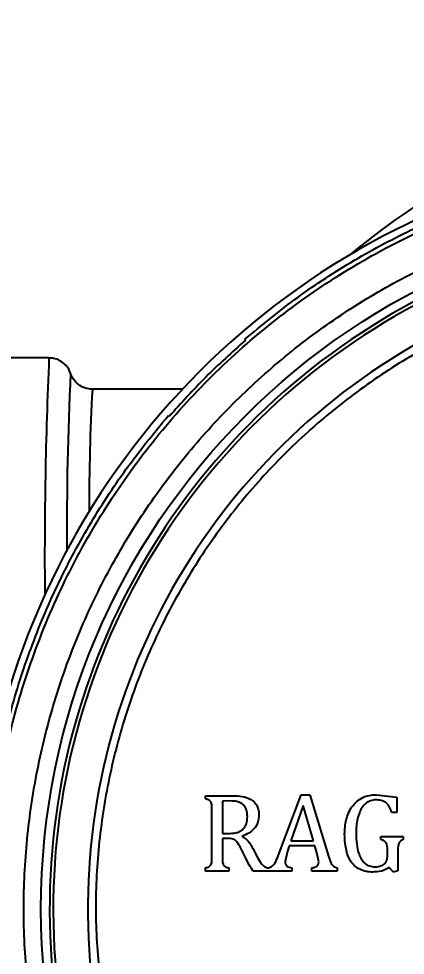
# Model space of a CAD drawing. Header units: millimetres. Extents: x 7861 to 11104, y 3791 to 6084.
# Drawn here: x 8717.5 to 8768.3, y 5662.3 to 5785.2 of the extents above; entities that cross this region are included whole.
import ezdxf

# ---------------------------------------------------------------- set-up
doc = ezdxf.new("R2010")
doc.units = ezdxf.units.MM
doc.layers.add('AM_5', color=3, linetype='Continuous', lineweight=25)
doc.styles.add('SLDTEXTSTYLE1', font='txt.shx', dxfattribs={"width": 0.7, "bigfont": 'gbcbig.shx'})
doc.dimstyles.new('SLDDIMSTYLE12$0', dxfattribs={"dimtxt": 12, "dimasz": 10, "dimexe": 0, "dimexo": 0.0625, "dimgap": 0.875, "dimtad": 1, "dimdec": 1, "dimlfac": 1.8, "dimrnd": 1e-09, "dimzin": 12, "dimdsep": 46, "dimtxsty": 'SLDTEXTSTYLE1', "dimcen": 0.09, "dimdle": 8.16, "dimclrd": 3, "dimclre": 3, "dimadec": 0, "dimazin": 3, "dimtfac": 1, "dimtdec": 1, "dimtofl": 0, "dimtmove": 0, "dimatfit": 3, "dimfxl": 0, "dimfrac": 2, "dimtolj": 1, "dimlwd": 5, "dimlwe": 5, "dimarcsym": 0})

# ---------------------------------------------------------------- blocks, each defined once
blk = doc.blocks.new('*D83')
at = {"layer": 'AM_5', "color": 3, "lineweight": 5, "transparency": 16777216}
blk.add_line((8920.23, 5884.01), (8525.83, 5884.01), dxfattribs=at)
at = {"layer": 'AM_5', "color": 3, "linetype": 'Continuous', "lineweight": 5, "transparency": 16777216}
for p, q in [((8525.83, 5874.01), (8525.83, 5560.23)), ((8931.9, 5550.23), (8525.83, 5550.23))]:
    blk.add_line(p, q, dxfattribs=at)
at = {"layer": 'AM_5', "color": 3, "transparency": 16777216}
for points in [[(8524.16, 5874.01), (8527.5, 5874.01), (8525.83, 5884.01)], [(8524.16, 5560.23), (8527.5, 5560.23), (8525.83, 5550.23)]]:
    blk.add_solid(points, dxfattribs=at)
at = {"layer": 'Defpoints', "color": 0, "transparency": 16777216}
for p in [(8920.29, 5884.01), (8525.83, 5550.23), (8931.97, 5550.23)]:
    blk.add_point(p, dxfattribs=at)
at = {"layer": 'AM_5', "color": 0, "transparency": 16777216, "insert": (8511.24, 5717.12), "char_height": 12, "attachment_point": 5, "rotation": 90, "style": 'SLDTEXTSTYLE1'}
blk.add_mtext('\\A1;{\\H2.28571x;335}', dxfattribs=at)

msp = doc.modelspace()

# ---------------------------------------------------------------- linework, layer by layer
at = {"color": 7, "linetype": 'Continuous', "lineweight": 25}
for p, q in [((8747.194, 5743.115), (8747.305, 5743.004)), ((8721.519, 5740.69), (8712.214, 5740.69)), ((8724.384, 5738.61), (8724.366, 5738.636)), ((8724.386, 5738.605), (8724.384, 5738.61)), ((8739.035, 5736.582), (8727.213, 5736.582)), ((8737.31, 5733.008), (8737.199, 5733.12)), ((8742.068, 5682.833), (8742.068, 5683.244)), ((8742.068, 5683.244), (8745.681, 5683.244)), ((8745.344, 5682.558), (8744.287, 5682.53)), ((8751.612, 5675.351), (8754.631, 5683.381)), ((8754.631, 5683.381), (8755.776, 5683.381)), ((8755.776, 5683.381), (8758.237, 5675.293)), ((8764.524, 5683.381), (8767.2, 5683.041)), ((8767.2, 5683.041), (8767.2, 5681.049)), ((8742.915, 5675.214), (8742.915, 5681.396)), ((8744.287, 5682.53), (8744.287, 5678.305)), ((8754.914, 5681.962), (8753.282, 5677.345)), ((8756.273, 5677.345), (8754.914, 5681.962)), ((8767.2, 5681.049), (8766.514, 5681.049)), ((8744.287, 5678.305), (8745.104, 5678.305)), ((8746.879, 5677.938), (8746.879, 5677.874)), ((8765.084, 5677.482), (8765.084, 5677.893)), ((8765.084, 5677.893), (8768.046, 5677.893)), ((8768.046, 5677.893), (8768.046, 5677.482)), ((8745.078, 5677.619), (8744.287, 5677.619)), ((8744.287, 5677.619), (8744.287, 5675.218)), ((8753.074, 5676.659), (8752.832, 5675.981)), ((8756.442, 5676.659), (8753.074, 5676.659)), ((8753.282, 5677.345), (8756.273, 5677.345)), ((8756.695, 5675.758), (8756.442, 5676.659)), ((8747.357, 5675.072), (8746.746, 5676.271)), ((8748.287, 5676.318), (8748.918, 5675.137)), ((8752.832, 5675.981), (8752.517, 5674.624)), ((8756.935, 5674.551), (8756.695, 5675.758)), ((8765.965, 5675.42), (8765.965, 5675.848)), ((8767.337, 5675.9), (8767.337, 5673.381)), ((8742.068, 5673.366), (8742.068, 5673.777)), ((8745.134, 5673.366), (8742.068, 5673.366)), ((8745.134, 5673.777), (8745.134, 5673.366)), ((8753.413, 5673.366), (8748.331, 5673.349)), ((8753.413, 5673.777), (8753.413, 5673.366)), ((8756.046, 5673.366), (8756.046, 5673.777)), ((8759.379, 5673.366), (8756.046, 5673.366)), ((8759.379, 5673.777), (8759.379, 5673.366)), ((8766.756, 5673.229), (8766.211, 5673.842)), ((8767.337, 5673.381), (8766.756, 5673.229))]:
    msp.add_line(p, q, dxfattribs=at)
msp.add_circle((8811.948, 5668.366), 91.48, dxfattribs=at)
for centre, radius, start, end in [((8827.797, 5673.196), 104.994, 107.69614, 129.47441), ((8811.991, 5668.193), 99.998, 100.32817, 169.67428), ((8811.948, 5668.366), 90.341, 353.64897, 186.35103), ((8811.948, 5668.366), 89.875, 353.64897, 186.35103), ((8811.948, 5668.366), 85.319, 353.33017, 186.66983), ((9330.428, 5714.354), 609.478, 177.523389, 180.446978), ((9121.365, 5718.77), 397.495, 177.13528, 180.47351), ((8989.678, 5721.893), 262.875, 176.79691, 180.28903)]:
    msp.add_arc(centre, radius, start, end, dxfattribs=at)
for points in [[(8714.274, 5679.155), (8714.798, 5682.807), (8715.846, 5690.11), (8718.966, 5700.753), (8723.174, 5710.996), (8728.529, 5720.697), (8734.934, 5729.736), (8742.315, 5737.998), (8750.577, 5745.38), (8759.616, 5751.784), (8769.317, 5757.14), (8779.56, 5761.348), (8790.203, 5764.467), (8797.507, 5765.515), (8801.158, 5766.039)], [(8747.194, 5743.115), (8749.49, 5745.002), (8754.083, 5748.777), (8761.584, 5753.622), (8769.455, 5757.822), (8777.684, 5761.269), (8786.178, 5764.022), (8792.006, 5765.198), (8794.92, 5765.785)], [(8811.948, 5574.625), (8808.88, 5574.712), (8802.745, 5574.886), (8793.631, 5576.29), (8784.693, 5578.515), (8776.017, 5581.622), (8767.688, 5585.561), (8759.785, 5590.298), (8752.384, 5595.787), (8745.557, 5601.975), (8739.369, 5608.802), (8733.88, 5616.203), (8729.143, 5624.106), (8725.204, 5632.435), (8722.1, 5641.111), (8719.861, 5650.049), (8718.509, 5659.163), (8718.057, 5668.366), (8718.509, 5677.569), (8719.861, 5686.683), (8722.1, 5695.621), (8725.204, 5704.296), (8729.143, 5712.626), (8733.88, 5720.529), (8739.369, 5727.93), (8745.557, 5734.757), (8752.384, 5740.945), (8759.785, 5746.433), (8767.688, 5751.171), (8776.017, 5755.109), (8784.693, 5758.217), (8793.631, 5760.442), (8802.745, 5761.845), (8808.88, 5762.019), (8811.948, 5762.106)], [(8747.305, 5743.004), (8745.55, 5741.427), (8742.039, 5738.275), (8738.886, 5734.764), (8737.31, 5733.008)], [(8714.528, 5685.394), (8715.116, 5688.308), (8716.292, 5694.135), (8719.044, 5702.63), (8722.492, 5710.859), (8726.692, 5718.73), (8731.537, 5726.23), (8735.311, 5730.823), (8737.199, 5733.12)]]:
    msp.add_open_spline(points, degree=3, dxfattribs=at)
for points, knots in [([(8811.948, 5752.652), (8809.043, 5752.565), (8803.184, 5752.39), (8794.433, 5750.962), (8785.78, 5748.659), (8777.375, 5745.411), (8769.364, 5741.289), (8761.88, 5736.365), (8755.034, 5730.743), (8748.87, 5724.497), (8743.383, 5717.649), (8738.593, 5710.197), (8734.572, 5702.192), (8731.409, 5693.756), (8729.159, 5685.031), (8727.876, 5676.168), (8727.474, 5667.311), (8727.981, 5661.471), (8728.232, 5658.576)], [0, 0, 0, 0, 0.0612816, 0.1235957, 0.1866179, 0.25, 0.3133821, 0.3764043, 0.4387184, 0.5, 0.5612816, 0.6235957, 0.6866179, 0.75, 0.8133821, 0.8764043, 0.9387184, 1, 1, 1, 1]), ([(8724.4, 5738.559), (8724.367, 5738.659), (8724.3, 5738.859), (8724.053, 5739.341), (8723.615, 5739.885), (8722.961, 5740.362), (8722.224, 5740.661), (8721.721, 5740.659), (8721.518, 5740.658)], [0, 0, 0, 0, 0.1517469, 0.3066846, 0.4734915, 0.6611282, 0.8634718, 1, 1, 1, 1]), ([(8727.213, 5736.582), (8726.901, 5736.61), (8726.316, 5736.663), (8725.573, 5737.035), (8725.033, 5737.49), (8724.677, 5737.959), (8724.479, 5738.345), (8724.425, 5738.499), (8724.401, 5738.568)], [0, 0, 0, 0, 0.2215095, 0.4161134, 0.5868041, 0.7404371, 0.8835764, 1, 1, 1, 1]), ([(8742.915, 5681.396), (8742.929, 5681.719), (8742.946, 5682.123), (8742.718, 5682.551), (8742.451, 5682.733), (8742.222, 5682.793), (8742.068, 5682.833)], [0, 0, 0, 0, 0.4996211, 0.6251499, 0.7494732, 1, 1, 1, 1]), ([(8747.58, 5680.517), (8747.563, 5680.809), (8747.537, 5681.248), (8747.286, 5681.778), (8746.998, 5682.111), (8746.626, 5682.345), (8746.072, 5682.532), (8745.635, 5682.548), (8745.344, 5682.558)], [0, 0, 0, 0, 0.2495868, 0.3746258, 0.4995906, 0.6247112, 0.7498825, 1, 1, 1, 1]), ([(8745.681, 5683.244), (8746.084, 5683.231), (8746.891, 5683.203), (8747.881, 5682.907), (8748.533, 5682.416), (8748.882, 5681.907), (8749.027, 5681.419), (8749.083, 5681.018), (8749.087, 5680.816), (8749.089, 5680.715)], [0, 0, 0, 0, 0.2503213, 0.4998014, 0.6247836, 0.7496745, 0.8746984, 0.9373467, 1, 1, 1, 1]), ([(8760.34, 5678.236), (8760.374, 5678.86), (8760.444, 5680.104), (8761.074, 5681.574), (8761.906, 5682.511), (8762.696, 5683.025), (8763.589, 5683.334), (8764.212, 5683.366), (8764.524, 5683.381)], [0, 0, 0, 0, 0.2501594, 0.4995807, 0.624669, 0.7497301, 0.8748096, 1, 1, 1, 1]), ([(8764.436, 5682.695), (8764.319, 5682.69), (8764.084, 5682.679), (8763.626, 5682.562), (8763.107, 5682.265), (8762.634, 5681.732), (8762.267, 5681.038), (8762.011, 5680.211), (8761.869, 5679.279), (8761.856, 5678.65), (8761.849, 5678.337)], [0, 0, 0, 0, 0.0625578, 0.1250968, 0.2497271, 0.3745435, 0.4995432, 0.6653113, 0.8335626, 1, 1, 1, 1]), ([(8766.514, 5681.049), (8766.434, 5681.278), (8766.275, 5681.735), (8765.915, 5682.237), (8765.509, 5682.508), (8765.048, 5682.67), (8764.679, 5682.685), (8764.436, 5682.695)], [0, 0, 0, 0, 0.2503493, 0.4996618, 0.6209721, 0.7499106, 1, 1, 1, 1]), ([(8745.104, 5678.305), (8745.425, 5678.308), (8745.907, 5678.314), (8746.52, 5678.51), (8746.931, 5678.766), (8747.247, 5679.133), (8747.531, 5679.713), (8747.56, 5680.196), (8747.58, 5680.517)], [0, 0, 0, 0, 0.2503, 0.3753367, 0.5003813, 0.6253296, 0.7504389, 1, 1, 1, 1]), ([(8749.089, 5680.715), (8749.065, 5680.395), (8749.016, 5679.757), (8748.515, 5678.91), (8747.765, 5678.298), (8747.175, 5678.059), (8746.879, 5677.938)], [0, 0, 0, 0, 0.24990685, 0.49944842, 0.74945911, 1, 1, 1, 1]), ([(8746.879, 5677.874), (8747.039, 5677.793), (8747.36, 5677.632), (8747.732, 5677.234), (8748.032, 5676.79), (8748.202, 5676.475), (8748.287, 5676.318)], [0, 0, 0, 0, 0.2497421, 0.4995193, 0.7496968, 1, 1, 1, 1]), ([(8764.038, 5673.229), (8763.89, 5673.232), (8763.594, 5673.238), (8763.01, 5673.325), (8762.301, 5673.554), (8761.568, 5674.075), (8760.853, 5675.028), (8760.403, 5676.469), (8760.361, 5677.647), (8760.34, 5678.236)], [0, 0, 0, 0, 0.06265322, 0.12530292, 0.25030366, 0.37521459, 0.50021885, 0.74968949, 1, 1, 1, 1]), ([(8761.849, 5678.337), (8761.885, 5677.386), (8761.931, 5676.195), (8762.52, 5674.905), (8762.965, 5674.35), (8763.587, 5673.973), (8764.059, 5673.934), (8764.295, 5673.915)], [0, 0, 0, 0, 0.4997947, 0.6251408, 0.7502026, 0.8750194, 1, 1, 1, 1]), ([(8746.746, 5676.271), (8746.569, 5676.618), (8746.349, 5677.053), (8745.929, 5677.462), (8745.566, 5677.618), (8745.273, 5677.619), (8745.078, 5677.619)], [0, 0, 0, 0, 0.5001583, 0.6250646, 0.7501102, 1, 1, 1, 1]), ([(8765.965, 5675.848), (8765.973, 5676.201), (8765.983, 5676.641), (8765.767, 5677.121), (8765.506, 5677.362), (8765.253, 5677.434), (8765.084, 5677.482)], [0, 0, 0, 0, 0.500125, 0.6246688, 0.7500352, 1, 1, 1, 1]), ([(8768.046, 5677.482), (8768.009, 5677.469), (8767.934, 5677.443), (8767.79, 5677.377), (8767.622, 5677.269), (8767.476, 5677.075), (8767.326, 5676.62), (8767.332, 5676.22), (8767.337, 5675.9)], [0, 0, 0, 0, 0.06262569, 0.1252285, 0.25009261, 0.37487365, 0.50008783, 1, 1, 1, 1]), ([(8742.068, 5673.777), (8742.222, 5673.817), (8742.451, 5673.877), (8742.722, 5674.056), (8742.949, 5674.486), (8742.93, 5674.89), (8742.915, 5675.214)], [0, 0, 0, 0, 0.2505117, 0.3752446, 0.5001647, 1, 1, 1, 1]), ([(8744.287, 5675.218), (8744.281, 5674.896), (8744.274, 5674.534), (8744.42, 5674.165), (8744.515, 5674.037), (8744.748, 5673.876), (8744.98, 5673.817), (8745.134, 5673.777)], [0, 0, 0, 0, 0.49924852, 0.56209257, 0.62459054, 0.74961398, 1, 1, 1, 1]), ([(8750.334, 5673.776), (8750.42, 5673.797), (8750.592, 5673.84), (8750.893, 5674.036), (8751.285, 5674.527), (8751.481, 5675.021), (8751.612, 5675.351)], [0, 0, 0, 0, 0.125077, 0.2502224, 0.4998872, 1, 1, 1, 1]), ([(8758.237, 5675.293), (8758.332, 5674.968), (8758.451, 5674.559), (8758.727, 5674.136), (8758.971, 5673.897), (8759.215, 5673.826), (8759.379, 5673.777)], [0, 0, 0, 0, 0.5004596, 0.6283614, 0.7507034, 1, 1, 1, 1]), ([(8764.295, 5673.915), (8764.511, 5673.924), (8764.841, 5673.937), (8765.252, 5674.075), (8765.528, 5674.242), (8765.744, 5674.481), (8765.932, 5674.875), (8765.952, 5675.203), (8765.965, 5675.42)], [0, 0, 0, 0, 0.2501826, 0.3813476, 0.5003835, 0.6219047, 0.7503749, 1, 1, 1, 1]), ([(8748.331, 5673.349), (8748.153, 5673.628), (8747.799, 5674.185), (8747.504, 5674.777), (8747.357, 5675.072)], [0, 0, 0, 0, 0.4999015, 1, 1, 1, 1]), ([(8748.918, 5675.137), (8749.078, 5674.835), (8749.319, 5674.383), (8749.823, 5673.884), (8750.164, 5673.812), (8750.334, 5673.776)], [0, 0, 0, 0, 0.5005372, 0.7503463, 1, 1, 1, 1]), ([(8752.517, 5674.624), (8752.524, 5674.508), (8752.534, 5674.332), (8752.64, 5674.122), (8752.803, 5673.955), (8753.072, 5673.835), (8753.299, 5673.797), (8753.413, 5673.777)], [0, 0, 0, 0, 0.2495954, 0.3779288, 0.4998398, 0.7495428, 1, 1, 1, 1]), ([(8756.046, 5673.777), (8756.268, 5673.816), (8756.548, 5673.864), (8756.804, 5674.08), (8756.92, 5674.273), (8756.929, 5674.44), (8756.935, 5674.551)], [0, 0, 0, 0, 0.4994773, 0.6261796, 0.7503153, 1, 1, 1, 1]), ([(8766.211, 5673.842), (8765.874, 5673.653), (8765.198, 5673.276), (8764.425, 5673.245), (8764.038, 5673.229)], [0, 0, 0, 0, 0.4996166, 1, 1, 1, 1])]:
    msp.add_open_spline(points, degree=3, knots=knots, dxfattribs=at)

# ---------------------------------------------------------------- dimensions: what is measured, and where the dimension line sits
at = {"layer": 'AM_5'}
dim = msp.add_linear_dim(base=(8525.829, 5550.226), p1=(8920.291, 5884.011), p2=(8931.967, 5550.226), angle=90, text='{\\H2.28571x;335}', dimstyle='SLDDIMSTYLE12$0', override={"dimlfac": 1}, dxfattribs=at)
dim.commit()
dim.dimension.update_dxf_attribs({"geometry": '*D83', "text_midpoint": (8511.24, 5717.119)})

doc.saveas('drawing.dxf')
